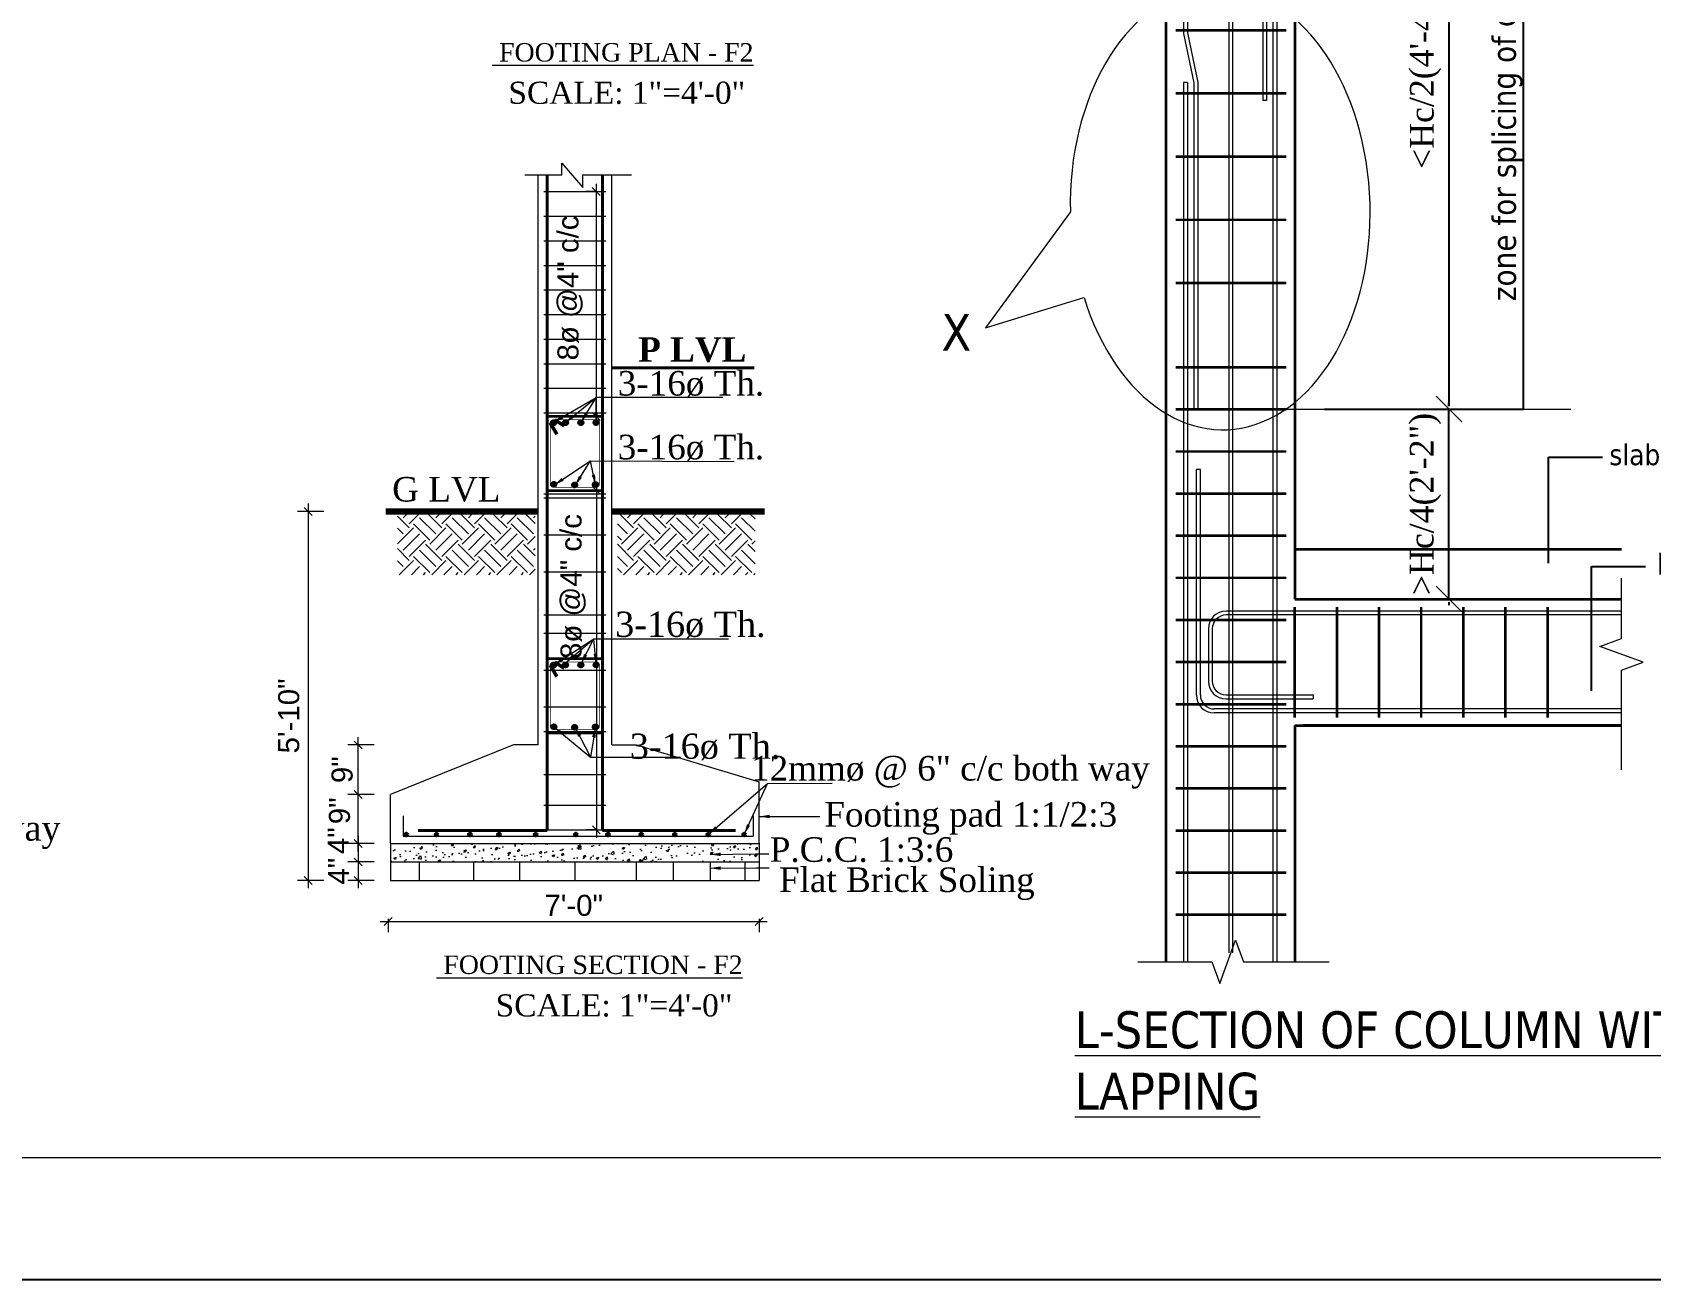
# Model space of a CAD drawing. Header units: inches. Extents: x -4597 to 93300, y -14139 to 5932.
# Drawn here: x 881 to 1495, y -11124 to -10651 of the extents above; entities that cross this region are included whole.
import ezdxf

# ---------------------------------------------------------------- set-up
doc = ezdxf.new("R2010")
doc.units = ezdxf.units.IN
doc.header["$LTSCALE"] = 0.5
doc.header["$MEASUREMENT"] = 0
doc.header["$PDMODE"] = 66
doc.linetypes.add('HIDDEN', pattern=[0.375, 0.25, -0.125])
for name, color, linetype, lineweight in [('colfill', 21, 'Continuous', 0), ('COLUMN', 8, 'Continuous', 50), ('DIM', 180, 'Continuous', 5), ('DIM_LINE', 165, 'Continuous', 15), ('ELE1', 3, 'Continuous', 9), ('HACTH', 8, 'Continuous', 5), ('hatch', 9, 'Continuous', 0), ('ST-REINFOR', 201, 'Continuous', 40), ('STIRRUPS', 14, 'Continuous', 18), ('TEXT', 220, 'Continuous', 9), ('TRENCH', 1, 'Continuous', 35), ('wall', 20, 'Continuous', 40), ('WALL ELV', 20, 'Continuous', 20), ('WALL SEC', 2, 'Continuous', 35)]:
    doc.layers.add(name, color=color, linetype=linetype, lineweight=lineweight)
doc.styles.add('48', font='arial.ttf', dxfattribs={"height": 4})
doc.styles.add('NIR', font='COPRGTL.TTF')
doc.styles.add('ordinary', font='ARIALN.TTF')
doc.styles.add('TAHOMA', font='tahoma.ttf', dxfattribs={"height": 9})
doc.styles.add('Text', font='GOTHIC.TTF', dxfattribs={"height": 6})
doc.styles.add('TIMES 48', font='times.ttf', dxfattribs={"height": 4})
doc.styles.add('times new roman', font='times.ttf', dxfattribs={"height": 9})
doc.dimstyles.new('ARROW', dxfattribs={"dimscale": 96, "dimtxt": 9, "dimasz": 0.125, "dimexe": 0.078125, "dimexo": 0.09375, "dimgap": 0.03125, "dimtad": 1, "dimdec": 0, "dimzin": 3, "dimdsep": 46, "dimlunit": 4, "dimtxsty": 'TAHOMA', "dimcen": 0.09375, "dimclrd": 256, "dimclre": 256, "dimclrt": 256, "dimadec": 0, "dimazin": 0, "dimtfac": 1, "dimtdec": 0, "dimtmove": 0, "dimatfit": 3, "dimfxl": 1, "dimfrac": 2, "dimtolj": 1, "dimtzin": 0, "dimarcsym": 0})
doc.dimstyles.new('Copy of Standard', dxfattribs={"dimtxt": 9, "dimasz": 1, "dimexe": 1, "dimexo": 12, "dimgap": 1, "dimtad": 3, "dimdec": 0, "dimzin": 0, "dimdsep": 46, "dimlunit": 4, "dimtxsty": 'NIR', "dimcen": 0.09, "dimclrt": 2, "dimadec": 0, "dimazin": 0, "dimtfac": 1, "dimtdec": 0, "dimtofl": 0, "dimtmove": 2, "dimatfit": 0, "dimfxl": 1, "dimtolj": 1, "dimtzin": 0, "dimarcsym": 0})
doc.dimstyles.new("gan2'", dxfattribs={"dimscale": 96, "dimtxt": 0.09375, "dimasz": 0.012, "dimexe": 0.09375, "dimexo": 0.15625, "dimgap": 0.03, "dimtad": 1, "dimdec": 1, "dimlfac": 0.25, "dimzin": 3, "dimdsep": 46, "dimlunit": 4, "dimtxsty": 'times new roman', "dimblk": 'gg', "dimcen": 0.09375, "dimdle": 0.09375, "dimse1": 1, "dimse2": 1, "dimclre": 34, "dimadec": 0, "dimazin": 0, "dimtfac": 1, "dimtdec": 1, "dimtix": 1, "dimtmove": 0, "dimatfit": 3, "dimfxl": 1, "dimfrac": 2, "dimtolj": 1, "dimtzin": 1, "dimarcsym": 0})
doc.dimstyles.new('nir 48', dxfattribs={"dimscale": 0.5, "dimtxt": 4, "dimasz": 3, "dimexe": 4, "dimexo": 6, "dimgap": 2, "dimtad": 3, "dimdec": 0, "dimzin": 3, "dimlunit": 4, "dimtxsty": '48', "dimblk": 'OBLIQUE', "dimcen": 2.5, "dimdle": 3, "dimclrt": 3, "dimadec": 0, "dimazin": 0, "dimtfac": 1, "dimtdec": 0, "dimtmove": 2, "dimatfit": 3, "dimfxl": 1, "dimfxlon": 1, "dimarcsym": 0})

# ---------------------------------------------------------------- blocks, each defined once
blk = doc.blocks.new('_Oblique')
at = {"color": 0, "linetype": 'ByBlock', "lineweight": -2}
blk.add_line((-0.5, -0.5), (0.5, 0.5), dxfattribs=at)
blk = doc.blocks.new('*D857')
at = {"layer": 'Defpoints', "color": 0, "transparency": 16777216}
for p in [(84268.65, -112885.57), (84262.51, -112889.07), (84268.65, -112889.07)]:
    blk.add_point(p, dxfattribs=at)
at = {"layer": 'DIM_LINE', "color": 0, "linetype": 'ByBlock', "lineweight": -2, "transparency": 16777216}
blk.add_line((84262.51, -112884.07), (84262.51, -112890.57), dxfattribs=at)
at = {"layer": 'DIM_LINE', "color": 0, "lineweight": -2, "transparency": 16777216}
for p, q in [((84265.51, -112885.57), (84260.51, -112885.57)), ((84265.51, -112889.07), (84260.51, -112889.07))]:
    blk.add_line(p, q, dxfattribs=at)
at = {"layer": 'DIM_LINE', "color": 0, "lineweight": -2, "transparency": 16777216, "xscale": 1.5, "yscale": 1.5, "zscale": 1.5}
for p, rotation in [((84262.51, -112885.57), 90), ((84262.51, -112889.07), 270)]:
    blk.add_blockref('_Oblique', p, dxfattribs=dict(at, rotation=rotation))
at = {"layer": 'DIM_LINE', "color": 3, "transparency": 16777216, "insert": (84258.72, -112885.03), "char_height": 4, "attachment_point": 5, "rotation": 90, "style": '48'}
blk.add_mtext('4"', dxfattribs=at)
blk = doc.blocks.new('*D858')
at = {"layer": 'Defpoints', "color": 0, "transparency": 16777216}
for p in [(84267.7, -112822.5), (84252.99, -112892.57), (84261.93, -112892.57)]:
    blk.add_point(p, dxfattribs=at)
at = {"layer": 'DIM_LINE', "color": 0, "lineweight": -2, "transparency": 16777216}
for p, q in [((84255.99, -112822.5), (84250.99, -112822.5)), ((84255.99, -112892.57), (84250.99, -112892.57))]:
    blk.add_line(p, q, dxfattribs=at)
at = {"layer": 'DIM_LINE', "color": 0, "linetype": 'ByBlock', "lineweight": -2, "transparency": 16777216}
blk.add_line((84252.99, -112821), (84252.99, -112894.07), dxfattribs=at)
at = {"layer": 'DIM_LINE', "color": 0, "lineweight": -2, "transparency": 16777216, "xscale": 1.5, "yscale": 1.5, "zscale": 1.5}
for p, rotation in [((84252.99, -112822.5), 90), ((84252.99, -112892.57), 270)]:
    blk.add_blockref('_Oblique', p, dxfattribs=dict(at, rotation=rotation))
at = {"layer": 'DIM_LINE', "color": 3, "transparency": 16777216, "insert": (84249.33, -112861.33), "char_height": 4, "attachment_point": 5, "rotation": 90, "style": '48'}
blk.add_mtext('5\'-10"', dxfattribs=at)
blk = doc.blocks.new('*D868')
at = {"layer": 'Defpoints', "color": 0, "transparency": 16777216}
for p in [(84262.51, -112876.23), (84268.65, -112876.23), (84268.65, -112885.57)]:
    blk.add_point(p, dxfattribs=at)
at = {"layer": 'DIM_LINE', "color": 0, "linetype": 'ByBlock', "lineweight": -2, "transparency": 16777216}
blk.add_line((84262.51, -112887.07), (84262.51, -112874.73), dxfattribs=at)
at = {"layer": 'DIM_LINE', "color": 0, "lineweight": -2, "transparency": 16777216}
for p, q in [((84265.51, -112876.23), (84260.51, -112876.23)), ((84265.51, -112885.57), (84260.51, -112885.57))]:
    blk.add_line(p, q, dxfattribs=at)
at = {"layer": 'DIM_LINE', "color": 0, "lineweight": -2, "transparency": 16777216, "xscale": 1.5, "yscale": 1.5, "zscale": 1.5}
for p, rotation in [((84262.51, -112876.23), 90), ((84262.51, -112885.57), 270)]:
    blk.add_blockref('_Oblique', p, dxfattribs=dict(at, rotation=rotation))
at = {"layer": 'DIM_LINE', "color": 3, "transparency": 16777216, "insert": (84258.97, -112879.35), "char_height": 4, "attachment_point": 5, "rotation": 90, "style": '48'}
blk.add_mtext('9"', dxfattribs=at)
blk = doc.blocks.new('*D861')
at = {"layer": 'Defpoints', "color": 0, "transparency": 16777216}
for p in [(84268.65, -112889.07), (84262.51, -112892.57), (84268.65, -112892.57)]:
    blk.add_point(p, dxfattribs=at)
at = {"layer": 'DIM_LINE', "color": 0, "lineweight": -2, "transparency": 16777216}
for p, q in [((84265.51, -112889.07), (84260.51, -112889.07)), ((84265.51, -112892.57), (84260.51, -112892.57))]:
    blk.add_line(p, q, dxfattribs=at)
at = {"layer": 'DIM_LINE', "color": 0, "linetype": 'ByBlock', "lineweight": -2, "transparency": 16777216}
blk.add_line((84262.51, -112887.57), (84262.51, -112894.07), dxfattribs=at)
at = {"layer": 'DIM_LINE', "color": 0, "lineweight": -2, "transparency": 16777216, "xscale": 1.5, "yscale": 1.5, "zscale": 1.5}
for p, rotation in [((84262.51, -112889.07), 90), ((84262.51, -112892.57), 270)]:
    blk.add_blockref('_Oblique', p, dxfattribs=dict(at, rotation=rotation))
at = {"layer": 'DIM_LINE', "color": 3, "transparency": 16777216, "insert": (84258.77, -112890.82), "char_height": 4, "attachment_point": 5, "rotation": 90, "style": '48'}
blk.add_mtext('4"', dxfattribs=at)
blk = doc.blocks.new('*D862')
at = {"layer": 'Defpoints', "color": 0, "transparency": 16777216}
for p in [(84307.74, -112818.48), (84307.74, -112882.95), (84308.53, -112882.95)]:
    blk.add_point(p, dxfattribs=at)
at = {"layer": 'DIM_LINE', "color": 0, "lineweight": -2, "transparency": 16777216}
for p, q in [((84307.74, -112818.48), (84305.74, -112818.48)), ((84307.74, -112882.95), (84305.74, -112882.95))]:
    blk.add_line(p, q, dxfattribs=at)
at = {"layer": 'DIM_LINE', "color": 0, "linetype": 'ByBlock', "lineweight": -2, "transparency": 16777216}
blk.add_line((84307.74, -112816.98), (84307.74, -112884.45), dxfattribs=at)
at = {"layer": 'DIM_LINE', "color": 0, "lineweight": -2, "transparency": 16777216, "xscale": 1.5, "yscale": 1.5, "zscale": 1.5}
for p, rotation in [((84307.74, -112818.48), 90), ((84307.74, -112882.95), 270)]:
    blk.add_blockref('_Oblique', p, dxfattribs=dict(at, rotation=rotation))
at = {"layer": 'DIM_LINE', "color": 3, "transparency": 16777216, "insert": (84303.33, -112836.75), "char_height": 4, "attachment_point": 5, "rotation": 90, "style": '48'}
blk.add_mtext('8ø @4" c/c', dxfattribs=at)
blk = doc.blocks.new('*D863')
at = {"layer": 'Defpoints', "color": 0, "transparency": 16777216}
for p in [(84309.57, -112761.74), (84307.72, -112804.47), (84308, -112804.47)]:
    blk.add_point(p, dxfattribs=at)
at = {"layer": 'DIM_LINE', "color": 0, "linetype": 'ByBlock', "lineweight": -2, "transparency": 16777216}
blk.add_line((84307.72, -112760.24), (84307.72, -112805.97), dxfattribs=at)
at = {"layer": 'DIM_LINE', "color": 0, "lineweight": -2, "transparency": 16777216}
for p, q in [((84307.72, -112761.74), (84305.72, -112761.74)), ((84307.72, -112804.47), (84305.72, -112804.47))]:
    blk.add_line(p, q, dxfattribs=at)
at = {"layer": 'DIM_LINE', "color": 0, "lineweight": -2, "transparency": 16777216, "xscale": 1.5, "yscale": 1.5, "zscale": 1.5}
for p, rotation in [((84307.72, -112761.74), 90), ((84307.72, -112804.47), 270)]:
    blk.add_blockref('_Oblique', p, dxfattribs=dict(at, rotation=rotation))
at = {"layer": 'DIM_LINE', "color": 3, "transparency": 16777216, "insert": (84302.75, -112780.04), "char_height": 4, "attachment_point": 5, "rotation": 90, "style": '48'}
blk.add_mtext('8ø @4" c/c', dxfattribs=at)
blk = doc.blocks.new('*D869')
at = {"layer": 'Defpoints', "color": 0, "transparency": 16777216}
for p in [(84262.51, -112866.84), (84291.99, -112866.84), (84268.65, -112876.23)]:
    blk.add_point(p, dxfattribs=at)
at = {"layer": 'DIM_LINE', "color": 0, "linetype": 'ByBlock', "lineweight": -2, "transparency": 16777216}
blk.add_line((84262.51, -112877.73), (84262.51, -112865.34), dxfattribs=at)
at = {"layer": 'DIM_LINE', "color": 0, "lineweight": -2, "transparency": 16777216}
for p, q in [((84265.51, -112866.84), (84260.51, -112866.84)), ((84265.51, -112876.23), (84260.51, -112876.23))]:
    blk.add_line(p, q, dxfattribs=at)
at = {"layer": 'DIM_LINE', "color": 0, "lineweight": -2, "transparency": 16777216, "xscale": 1.5, "yscale": 1.5, "zscale": 1.5}
for p, rotation in [((84262.51, -112866.84), 90), ((84262.51, -112876.23), 270)]:
    blk.add_blockref('_Oblique', p, dxfattribs=dict(at, rotation=rotation))
at = {"layer": 'DIM_LINE', "color": 3, "transparency": 16777216, "insert": (84259.47, -112871.54), "char_height": 4, "attachment_point": 5, "rotation": 90, "style": '48'}
blk.add_mtext('9"', dxfattribs=at)
blk = doc.blocks.new('*D834')
at = {"layer": 'Defpoints', "color": 0, "transparency": 16777216}
for p in [(84268.21, -112892.57), (84338.67, -112892.57), (84338.67, -112900.38)]:
    blk.add_point(p, dxfattribs=at)
at = {"layer": 'DIM_LINE', "color": 0, "lineweight": -2, "transparency": 16777216}
for p, q in [((84266.71, -112900.38), (84340.17, -112900.38)), ((84268.21, -112899.88), (84268.21, -112902.38)), ((84338.67, -112899.88), (84338.67, -112902.38))]:
    blk.add_line(p, q, dxfattribs=at)
at = {"layer": 'DIM_LINE', "color": 0, "lineweight": -2, "transparency": 16777216, "xscale": 1.5, "yscale": 1.5, "zscale": 1.5, "rotation": 180}
blk.add_blockref('_Oblique', (84268.21, -112900.38), dxfattribs=at)
at = {"layer": 'DIM_LINE', "color": 0, "lineweight": -2, "transparency": 16777216, "xscale": 1.5, "yscale": 1.5, "zscale": 1.5}
blk.add_blockref('_Oblique', (84338.67, -112900.38), dxfattribs=at)
at = {"layer": 'DIM_LINE', "color": 3, "transparency": 16777216, "insert": (84303.44, -112897.33), "char_height": 4, "attachment_point": 5, "style": '48'}
blk.add_mtext('7\'-0"', dxfattribs=at)
blk = doc.blocks.new('gg')
at = {"layer": 'DIM'}
for p, q in [((0, 6), (0, -6)), ((-4.24, -4.24), (4.24, 4.24))]:
    blk.add_line(p, q, dxfattribs=at)
blk = doc.blocks.new('*D66')
at = {"layer": 'Defpoints', "color": 0, "lineweight": -3, "transparency": 16777216}
for p in [(78090.58, 75599.17), (78090.58, 75527), (78128.79, 75527)]:
    blk.add_point(p, dxfattribs=at)
at = {"layer": 'DIM', "color": 0, "lineweight": -2, "transparency": 16777216}
for p, q in [((78128.79, 75600.32), (78128.79, 75601.47)), ((78128.79, 75599.17), (78128.79, 75527)), ((78128.79, 75525.85), (78128.79, 75524.7))]:
    blk.add_line(p, q, dxfattribs=at)
at = {"layer": 'DIM', "color": 0, "lineweight": -2, "transparency": 16777216, "xscale": 1.152, "yscale": 1.152, "zscale": 1.152}
for p, rotation in [((78128.79, 75599.17), 270), ((78128.79, 75527), 90)]:
    blk.add_blockref('gg', p, dxfattribs=dict(at, rotation=rotation))
at = {"layer": 'DIM', "color": 0, "transparency": 16777216, "insert": (78119.87, 75563.08), "char_height": 9, "attachment_point": 5, "rotation": 90, "style": 'times new roman'}
blk.add_mtext('\\A1;>Hc/4(2\'-2")', dxfattribs=at)
blk = doc.blocks.new('*D67')
at = {"layer": 'Defpoints', "color": 0, "lineweight": -3, "transparency": 16777216}
for p in [(78053.04, 75275.33), (78128.73, 75275.33), (78090.58, 75203.17)]:
    blk.add_point(p, dxfattribs=at)
at = {"layer": 'DIM', "color": 0, "lineweight": -2, "transparency": 16777216}
for p, q in [((78128.73, 75276.48), (78128.73, 75277.64)), ((78128.73, 75203.17), (78128.73, 75275.33)), ((78128.73, 75202.01), (78128.73, 75200.86))]:
    blk.add_line(p, q, dxfattribs=at)
at = {"layer": 'DIM', "color": 0, "lineweight": -2, "transparency": 16777216, "xscale": 1.152, "yscale": 1.152, "zscale": 1.152}
for p, rotation in [((78128.73, 75275.33), 270), ((78128.73, 75203.17), 90)]:
    blk.add_blockref('gg', p, dxfattribs=dict(at, rotation=rotation))
at = {"layer": 'DIM', "color": 0, "transparency": 16777216, "insert": (78119.82, 75239.25), "char_height": 9, "attachment_point": 5, "rotation": 90, "style": 'times new roman'}
blk.add_mtext('\\A1;>Hc/4(2\'-2")', dxfattribs=at)
blk = doc.blocks.new('*D68')
at = {"layer": 'Defpoints', "color": 0, "lineweight": -3, "transparency": 16777216}
for p in [(78128.79, 75527), (78128.79, 75527), (78053.04, 75275.33)]:
    blk.add_point(p, dxfattribs=at)
at = {"layer": 'DIM', "color": 0, "lineweight": -2, "transparency": 16777216}
blk.add_line((78128.79, 75276.48), (78128.79, 75525.85), dxfattribs=at)
at = {"layer": 'DIM', "color": 0, "lineweight": -2, "transparency": 16777216, "xscale": 1.152, "yscale": 1.152, "zscale": 1.152}
for p, rotation in [((78128.79, 75527), 90), ((78128.79, 75275.33), 270)]:
    blk.add_blockref('gg', p, dxfattribs=dict(at, rotation=rotation))
at = {"layer": 'DIM', "color": 0, "transparency": 16777216, "insert": (78119.87, 75401.17), "char_height": 9, "attachment_point": 5, "rotation": 90, "style": 'times new roman'}
blk.add_mtext('\\A1;<Hc/2(4\'-4")', dxfattribs=at)
blk = doc.blocks.new('*D69')
at = {"layer": 'Defpoints', "color": 0, "lineweight": -3, "transparency": 16777216}
for p in [(78156.98, 75527), (78156.98, 75527), (78081.24, 75275.33)]:
    blk.add_point(p, dxfattribs=at)
at = {"layer": 'DIM', "color": 0, "lineweight": -2, "transparency": 16777216}
for p, q in [((78156.73, 75527), (78156.9, 75527)), ((78156.98, 75275.46), (78156.98, 75526.88)), ((78081.49, 75275.33), (78157.06, 75275.33))]:
    blk.add_line(p, q, dxfattribs=at)
at = {"layer": 'DIM', "color": 0, "lineweight": -3, "transparency": 16777216}
for points in [[(78156.96, 75526.88), (78157, 75526.88), (78156.98, 75527)], [(78156.96, 75275.46), (78157, 75275.46), (78156.98, 75275.33)]]:
    blk.add_solid(points, dxfattribs=at)
at = {"layer": 'DIM', "color": 7, "transparency": 16777216, "insert": (78150.94, 75401.17), "char_height": 9, "attachment_point": 5, "rotation": 90, "style": 'TAHOMA'}
blk.add_mtext('\\A1;zone for splicing of column bars', dxfattribs=at)
blk = doc.blocks.new('DFHRH')
at = {"layer": 'HACTH'}
h = blk.add_hatch(dxfattribs=at)
h.set_pattern_fill('AR-CONC', color=256, scale=0.5835, style=0)
h.set_pattern_definition([(50, (72667.9945, -129985.6346), (4.18521317, -0.3661587), [0.437625, -4.813875]), (355, (72667.9945, -129985.6346), (-0.809614, 4.3890411), [0.3501, -3.8511]), (100.4514, (72668.3433, -129985.665), (3.37560224, 4.0228797), [0.371924, -4.0911642]), (46.1842, (72667.9945, -129984.4676), (6.2273515, -0.9658034), [0.6564375, -7.2208125]), (96.6356, (72668.5134, -129984.548), (5.4537569, 5.6839778), [0.557886, -6.1367454]), (351.1842, (72667.9945, -129984.4676), (5.4537524, 5.683982), [0.52515, -5.77665]), (21, (72668.578, -129984.7594), (3.48295265, -2.3492812), [0.437625, -4.813875]), (326, (72668.578, -129984.7594), (1.419745, 4.2312505), [0.3501, -3.8511]), (71.4514, (72668.8682, -129984.955), (4.902699, 1.88196545), [0.371924, -4.0911642]), (37.5, (72667.9945, -129985.6346), (0.07095276, 1.94243564), [0, -3.80442, 0, -3.90945, 0, -3.8656875]), (7.5, (72667.9945, -129985.6346), (1.53501075, 2.30139234), [0, -2.22897, 0, -3.716895, 0, -1.4733375]), (327.5, (72666.6933, -129985.6346), (3.11485392, -0.13160768), [0, -1.45875, 0, -4.5513, 0, -6.039225]), (317.5, (72666.1098, -129985.6346), (3.4028913, 0.58411257), [0, -1.896375, 0, -3.02253, 0, -4.288725])])
h.paths.add_polyline_path([(84268.65, -112889.07), (84338.67, -112889.07), (84338.67, -112885.57), (84268.65, -112885.57)])
at = {"layer": 'hatch'}
h = blk.add_hatch(dxfattribs=at)
h.set_pattern_fill('EARTH', color=256, scale=17.505, angle=45, style=0)
h.set_pattern_definition([(45, (41699.3786, -132230.3144), (5e-16, 6.1889521), [4.37625, -4.37625]), (45, (41698.218, -132229.154), (5e-16, 6.1889521), [4.37625, -4.37625]), (45, (41697.0577, -132227.9935), (5e-16, 6.1889521), [4.37625, -4.37625]), (135, (41697.0577, -132227.22), (-6.1889521, 5e-16), [4.37625, -4.37625]), (135, (41698.218, -132226.0594), (-6.1889521, 5e-16), [4.37625, -4.37625]), (135, (41699.3786, -132224.899), (-6.1889521, 5e-16), [4.37625, -4.37625])])
h.paths.add_polyline_path([(84296.12, -112823.06), (84269.97, -112823.06), (84269.97, -112834.5), (84296.12, -112834.5)])
h = blk.add_hatch(dxfattribs=at)
h.set_pattern_fill('EARTH', color=256, scale=17.505, angle=45, style=0)
h.set_pattern_definition([(45, (41698.6628, -132230.3144), (5e-16, 6.1889521), [4.37625, -4.37625]), (45, (41697.5023, -132229.154), (5e-16, 6.1889521), [4.37625, -4.37625]), (45, (41696.342, -132227.9935), (5e-16, 6.1889521), [4.37625, -4.37625]), (135, (41696.342, -132227.22), (-6.1889521, 5e-16), [4.37625, -4.37625]), (135, (41697.5023, -132226.0594), (-6.1889521, 5e-16), [4.37625, -4.37625]), (135, (41698.6628, -132224.899), (-6.1889521, 5e-16), [4.37625, -4.37625])])
h.paths.add_polyline_path([(84337.88, -112823.06), (84311.73, -112823.06), (84311.73, -112834.5), (84337.88, -112834.5)])
at = {"layer": 'WALL SEC'}
for points in [[(84299.14, -112805.67, 1), (84299.98, -112805.67, 1)], [(84300, -112805.67, -1), (84299.16, -112805.67, -1)], [(84300, -112805.67, -1), (84299.16, -112805.67, -1)], [(84301.44, -112805.61, 1), (84302.28, -112805.61, 1)], [(84302.3, -112805.61, -1), (84301.46, -112805.61, -1)], [(84302.3, -112805.61, -1), (84301.46, -112805.61, -1)], [(84304.36, -112805.61, 1), (84305.2, -112805.61, 1)], [(84305.22, -112805.61, -1), (84304.38, -112805.61, -1)], [(84305.22, -112805.61, -1), (84304.38, -112805.61, -1)], [(84307.29, -112805.6, 1), (84308.13, -112805.6, 1)], [(84308.15, -112805.6, -1), (84307.31, -112805.6, -1)], [(84308.15, -112805.6, -1), (84307.31, -112805.6, -1)], [(84299.27, -112817.34, 1), (84300.11, -112817.34, 1)], [(84303.2, -112817.45, -1), (84304.04, -112817.45, -1)], [(84304.06, -112817.45, 1), (84303.22, -112817.45, 1)], [(84304.06, -112817.45, 1), (84303.22, -112817.45, 1)], [(84307.13, -112817.38, 1), (84307.97, -112817.38, 1)], [(84307.99, -112817.38, -1), (84307.14, -112817.38, -1)], [(84307.99, -112817.38, -1), (84307.14, -112817.38, -1)], [(84299.14, -112851.7, 1), (84299.98, -112851.7, 1)], [(84300, -112851.7, -1), (84299.16, -112851.7, -1)], [(84300, -112851.7, -1), (84299.16, -112851.7, -1)], [(84301.44, -112851.64, 1), (84302.28, -112851.64, 1)], [(84302.3, -112851.64, -1), (84301.46, -112851.64, -1)], [(84302.3, -112851.64, -1), (84301.46, -112851.64, -1)], [(84304.36, -112851.64, 1), (84305.2, -112851.64, 1)], [(84305.22, -112851.64, -1), (84304.38, -112851.64, -1)], [(84305.22, -112851.64, -1), (84304.38, -112851.64, -1)], [(84307.29, -112851.64, 1), (84308.13, -112851.64, 1)], [(84308.15, -112851.64, -1), (84307.31, -112851.64, -1)], [(84308.15, -112851.64, -1), (84307.31, -112851.64, -1)], [(84299.27, -112863.38, 1), (84300.11, -112863.38, 1)], [(84303.2, -112863.48, -1), (84304.04, -112863.48, -1)], [(84304.06, -112863.48, 1), (84303.22, -112863.48, 1)], [(84304.06, -112863.48, 1), (84303.22, -112863.48, 1)], [(84307.13, -112863.41, 1), (84307.97, -112863.41, 1)], [(84307.99, -112863.41, -1), (84307.14, -112863.41, -1)], [(84307.99, -112863.41, -1), (84307.14, -112863.41, -1)], [(84271.37, -112883.85, 0.407959), (84271.65, -112884.14), (84271.66, -112884.14, 0.407959), (84271.95, -112883.85, 1)], [(84277.1, -112883.85, 0.407959), (84277.38, -112884.14), (84277.4, -112884.14, 0.407959), (84277.68, -112883.85, 1)], [(84283.45, -112883.85, 0.407959), (84283.74, -112884.14), (84283.75, -112884.14, 0.407959), (84284.04, -112883.85, 1)], [(84288.96, -112883.85, 0.407959), (84289.24, -112884.14), (84289.26, -112884.14, 0.407959), (84289.54, -112883.85, 1)], [(84295.93, -112883.86, 0.407959), (84296.21, -112884.15), (84296.23, -112884.15, 0.407959), (84296.51, -112883.86, 1)], [(84303.56, -112883.85, 0.407959), (84303.85, -112884.14), (84303.86, -112884.14, 0.407959), (84304.15, -112883.85, 1)], [(84309.66, -112883.85, 0.407959), (84309.94, -112884.14), (84309.95, -112884.14, 0.407959), (84310.24, -112883.85, 1)], [(84316, -112883.85, 0.407959), (84316.28, -112884.14), (84316.3, -112884.14, 0.407959), (84316.58, -112883.85, 1)], [(84322.35, -112883.85, 0.407959), (84322.64, -112884.14), (84322.65, -112884.14, 0.407959), (84322.94, -112883.85, 1)], [(84328.72, -112883.85, 0.407959), (84329.01, -112884.14), (84329.02, -112884.14, 0.407959), (84329.3, -112883.85, 1)], [(84335.53, -112883.85, 0.407959), (84335.81, -112884.14), (84335.83, -112884.14, 0.407959), (84336.11, -112883.85, 1)]]:
    blk.add_hatch(color=256, dxfattribs=at).paths.add_polyline_path(points)
at = {"layer": 'COLUMN'}
for p, q in [((84298.99, -112805.64), (84300.24, -112807.79)), ((84299.84, -112805.09), (84301.6, -112806.2)), ((84298.99, -112851.67), (84300.24, -112853.82)), ((84299.84, -112851.13), (84301.6, -112852.23))]:
    blk.add_line(p, q, dxfattribs=at)
at = {"layer": 'COLUMN', "const_width": 0.117}
for points in [[(84307.74, -112805.06), (84299.57, -112805.06, 0.414214), (84298.99, -112805.64), (84298.99, -112817.31, 0.414214), (84299.57, -112817.89), (84307.74, -112817.89, 0.414214), (84308.33, -112817.31), (84308.33, -112805.64, 0.414214)], [(84307.74, -112851.09), (84299.57, -112851.09, 0.414214), (84298.99, -112851.67), (84298.99, -112863.34, 0.414214), (84299.57, -112863.92), (84307.74, -112863.92, 0.414214), (84308.33, -112863.34), (84308.33, -112851.67, 0.414214)]]:
    blk.add_lwpolyline(points, format="xyb", close=True, dxfattribs=at)
at = {"layer": 'DIM_LINE', "const_width": 1.17}
for points in [[(84267.7, -112822.5), (84296.66, -112822.5)], [(84310.66, -112822.5), (84339.73, -112822.5)]]:
    blk.add_lwpolyline(points, dxfattribs=at)
at = {"layer": 'HACTH'}
for p, q in [((84274.07, -112889.07), (84274.07, -112892.57)), ((84284.4, -112889.07), (84284.4, -112892.57)), ((84284.4, -112889.07), (84284.4, -112892.57)), ((84293.16, -112889.07), (84293.16, -112892.57)), ((84303.66, -112889.07), (84303.66, -112892.57)), ((84315.33, -112889.07), (84315.33, -112892.57)), ((84322.33, -112889.07), (84322.33, -112892.57)), ((84329.33, -112889.07), (84329.33, -112892.57)), ((84335.94, -112889.07), (84335.94, -112892.57))]:
    blk.add_line(p, q, dxfattribs=at)
at = {"layer": 'hatch', "linetype": 'Continuous'}
blk.add_lwpolyline([(84294.16, -112758.56), (84301.16, -112758.56), (84301.16, -112756.35), (84305.16, -112760.95), (84305.16, -112758.56), (84314.4, -112758.56)], dxfattribs=at)
at = {"layer": 'ST-REINFOR'}
for p, q in [((84298.41, -112883.07), (84298.41, -112758.56)), ((84308.91, -112883.07), (84308.91, -112758.56)), ((84310.66, -112795.22), (84337.72, -112795.22)), ((84298.41, -112883.07), (84273.9, -112883.07)), ((84308.91, -112883.07), (84334.16, -112883.07))]:
    blk.add_line(p, q, dxfattribs=at)
at = {"layer": 'STIRRUPS'}
for p, q in [((84297.75, -112761.74), (84309.57, -112761.74)), ((84297.75, -112766.41), (84309.57, -112766.41)), ((84297.75, -112771.08), (84309.57, -112771.08)), ((84297.75, -112775.75), (84309.57, -112775.75)), ((84297.75, -112775.75), (84309.57, -112775.75)), ((84297.75, -112780.42), (84309.57, -112780.42)), ((84297.75, -112785.08), (84309.57, -112785.08)), ((84297.75, -112789.75), (84309.57, -112789.75)), ((84297.75, -112794.42), (84309.57, -112794.42)), ((84297.75, -112799.09), (84309.57, -112799.09)), ((84297.75, -112803.76), (84309.6, -112803.76)), ((84297.75, -112819.12), (84309.57, -112819.12)), ((84297.75, -112819.93), (84309.57, -112819.93)), ((84297.75, -112826.94), (84309.57, -112826.94)), ((84297.75, -112833.94), (84309.57, -112833.94)), ((84297.75, -112842.11), (84309.57, -112842.11)), ((84297.75, -112845.61), (84309.57, -112845.61)), ((84297.75, -112845.61), (84309.57, -112845.61)), ((84297.75, -112852.61), (84309.57, -112852.61)), ((84297.75, -112859.61), (84309.57, -112859.61)), ((84297.75, -112864.28), (84309.57, -112864.28)), ((84297.75, -112864.28), (84309.57, -112864.28)), ((84297.75, -112864.28), (84309.57, -112864.28)), ((84297.75, -112872.45), (84309.57, -112872.45)), ((84297.75, -112878.28), (84309.57, -112878.28)), ((84297.75, -112882.95), (84309.57, -112882.95))]:
    blk.add_line(p, q, dxfattribs=at)
at = {"layer": 'TRENCH'}
for points in [[(84308.91, -112804.47), (84298.41, -112804.47), (84298.41, -112818.48), (84308.91, -112818.48)], [(84308.91, -112850.5), (84298.41, -112850.5), (84298.41, -112864.51), (84308.91, -112864.51)]]:
    blk.add_lwpolyline(points, close=True, dxfattribs=at)
at = {"layer": 'WALL ELV'}
for p, q in [((84296.66, -112866.84), (84296.66, -112758.56)), ((84310.66, -112866.84), (84310.66, -112758.56)), ((84291.99, -112866.84), (84268.65, -112876.23)), ((84296.66, -112866.84), (84291.99, -112866.84)), ((84310.66, -112866.84), (84315.33, -112866.84)), ((84315.33, -112866.84), (84338.67, -112873.84)), ((84338.67, -112885.51), (84338.67, -112873.84)), ((84268.65, -112885.57), (84268.65, -112876.23)), ((84271.08, -112880.33), (84271.08, -112884.14)), ((84337.5, -112880.33), (84337.5, -112884.14)), ((84271.08, -112884.14), (84337.5, -112884.14)), ((84268.65, -112885.57), (84268.65, -112889.07)), ((84268.65, -112885.57), (84338.67, -112885.57)), ((84338.67, -112885.51), (84338.67, -112892.57)), ((84268.65, -112889.07), (84268.65, -112892.57)), ((84268.65, -112889.07), (84338.67, -112889.07)), ((84268.65, -112892.57), (84338.67, -112892.57))]:
    blk.add_line(p, q, dxfattribs=at)
at = {"layer": 'WALL SEC'}
for centre, radius in [((84299.56, -112805.67), 0.42), ((84299.58, -112805.67), 0.42), ((84299.58, -112805.67), 0.42), ((84301.86, -112805.61), 0.42), ((84301.88, -112805.61), 0.42), ((84301.88, -112805.61), 0.42), ((84304.78, -112805.61), 0.42), ((84304.8, -112805.61), 0.42), ((84304.8, -112805.61), 0.42), ((84307.71, -112805.6), 0.42), ((84307.73, -112805.6), 0.42), ((84307.73, -112805.6), 0.42), ((84299.69, -112817.34), 0.42), ((84303.62, -112817.45), 0.42), ((84303.64, -112817.45), 0.42), ((84303.64, -112817.45), 0.42), ((84307.55, -112817.38), 0.42), ((84307.57, -112817.38), 0.42), ((84307.57, -112817.38), 0.42), ((84299.56, -112851.7), 0.42), ((84299.58, -112851.7), 0.42), ((84299.58, -112851.7), 0.42), ((84301.86, -112851.64), 0.42), ((84301.88, -112851.64), 0.42), ((84301.88, -112851.64), 0.42), ((84304.78, -112851.64), 0.42), ((84304.8, -112851.64), 0.42), ((84304.8, -112851.64), 0.42), ((84307.71, -112851.64), 0.42), ((84307.73, -112851.64), 0.42), ((84307.73, -112851.64), 0.42), ((84299.69, -112863.38), 0.42), ((84303.62, -112863.48), 0.42), ((84303.64, -112863.48), 0.42), ((84303.64, -112863.48), 0.42), ((84307.55, -112863.41), 0.42), ((84307.57, -112863.41), 0.42), ((84307.57, -112863.41), 0.42), ((84271.66, -112883.85), 0.292), ((84277.39, -112883.85), 0.292), ((84283.74, -112883.85), 0.292), ((84289.25, -112883.85), 0.292), ((84296.22, -112883.86), 0.292), ((84303.85, -112883.85), 0.292), ((84309.95, -112883.85), 0.292), ((84316.29, -112883.85), 0.292), ((84322.64, -112883.85), 0.292), ((84329.01, -112883.85), 0.292), ((84335.82, -112883.85), 0.292)]:
    blk.add_circle(centre, radius, dxfattribs=at)
at = {"char_height": 4.668, "attachment_point": 5, "style": 'ordinary'}
for s, insert, width in [('{\\fTimes New Roman|b1|i0|c0|p18;P LVL}', (84325.96, -112791.78), 168.6078), ('{\\fTimes New Roman|b0|i0|c0|p18;G LVL}', (84279.24, -112818.33), 53.1627)]:
    blk.add_mtext(s, dxfattribs=dict(at, insert=insert, width=width))
at = {"layer": 'TEXT', "style": 'TIMES 48'}
for s, p in [('%%U FOOTING PLAN - F2', (84287.94, -112737.04)), ('%%U FOOTING SECTION - F2', (84277.36, -112910.34))]:
    blk.add_text(s, height=3.501, dxfattribs=at).set_placement(p)
at = {"layer": 'TEXT', "char_height": 4.2012, "width": 126.2879, "attachment_point": 5, "style": 'TIMES 48'}
for insert in [(84313.53, -112743.01), (84311.1, -112916.35)]:
    blk.add_mtext('SCALE: 1"=4\'-0"', dxfattribs=dict(at, insert=insert))
at = {"layer": 'TEXT', "attachment_point": 7, "style": 'TIMES 48'}
for s, insert, char_height in [('3-16ø Th.', (84311.81, -112800.77), 4.668), ('3-16ø Th.', (84311.8, -112812.88), 4.668), ('3-16ø Th.', (84311.31, -112846.62), 4.8), ('3-16ø Th.', (84314.1, -112869.77), 4.8), ('12mmø @ 6" c/c both way', (84337.12, -112875.14), 4.668), ('Footing pad 1:1/2:3', (84351.04, -112883.89), 4.668), ('12mmø @ 6" c/c both way', (84128.09, -112886.61), 4.8), ('P.C.C. 1:3:6', (84340.68, -112889.14), 4.668), ('Flat Brick Soling', (84342.43, -112896.31), 4.668)]:
    blk.add_mtext(s, dxfattribs=dict(at, insert=insert, char_height=char_height))
at = {"layer": 'DIM_LINE'}
for base, p1, p2, picture, middle in [((84307.72, -112804.47), (84309.57, -112761.74), (84308, -112804.47), '*D863', (84302.75, -112780.04)), ((84307.74, -112882.95), (84307.74, -112818.48), (84308.53, -112882.95), '*D862', (84303.33, -112836.75))]:
    dim = blk.add_linear_dim(base=base, p1=p1, p2=p2, angle=270, text='8ø @4" c/c', dimstyle='nir 48', override={"dimtxt": 2, "dimfxl": 6, "dimfxlon": 1, "dimarcsym": 1}, dxfattribs=at)
    dim.commit()
    dim.dimension.update_dxf_attribs({"geometry": picture, "text_midpoint": middle, "dimtype": 160})
for base, p1, p2, picture, middle in [((84252.99, -112892.57), (84267.7, -112822.5), (84261.93, -112892.57), '*D858', (84249.33, -112861.33)), ((84262.51, -112876.23), (84268.65, -112885.57), (84268.65, -112876.23), '*D868', (84258.97, -112879.35)), ((84262.512, -112889.071), (84268.6489, -112885.57), (84268.6489, -112889.071), '*D857', (84258.7155, -112885.0301)), ((84262.512, -112892.572), (84268.6489, -112889.071), (84268.6489, -112892.572), '*D861', (84258.7706, -112890.8215))]:
    dim = blk.add_linear_dim(base=base, p1=p1, p2=p2, angle=90, dimstyle='nir 48', override={"dimtxt": 2, "dimfxl": 6, "dimfxlon": 1, "dimarcsym": 1}, dxfattribs=at)
    dim.commit()
    dim.dimension.update_dxf_attribs({"geometry": picture, "text_midpoint": middle, "dimtype": 160})
dim = blk.add_linear_dim(base=(84262.51, -112866.84), p1=(84268.65, -112876.23), p2=(84291.99, -112866.84), angle=90, dimstyle='nir 48', override={"dimtxt": 2, "dimfxl": 6, "dimfxlon": 1, "dimarcsym": 1}, dxfattribs=at)
dim.commit()
dim.dimension.update_dxf_attribs({"geometry": '*D869', "text_midpoint": (84259.47, -112871.54)})
dim = blk.add_linear_dim(base=(84338.67, -112900.38), p1=(84268.21, -112892.57), p2=(84338.67, -112892.57), text='7\'-0"', dimstyle='nir 48', dxfattribs=at)
dim.commit()
dim.dimension.update_dxf_attribs({"geometry": '*D834', "text_midpoint": (84303.44, -112897.33)})
at = {"layer": 'hatch', "linetype": 'Continuous'}
for points in [[(84299.58, -112805.54), (84307.72, -112800.82), (84328.82, -112800.77)], [(84301.88, -112805.61), (84307.72, -112800.82), (84328.82, -112800.77)], [(84304.8, -112805.61), (84307.75, -112800.77), (84331.74, -112800.77)], [(84307.73, -112805.72), (84307.72, -112800.82), (84328.82, -112800.77)], [(84299.69, -112817.5), (84306.66, -112812.87), (84333.92, -112812.99)], [(84303.64, -112817.61), (84306.66, -112812.87), (84333.92, -112812.99)], [(84307.57, -112817.47), (84306.66, -112812.87), (84333.92, -112812.99)], [(84299.58, -112851.7), (84307.24, -112846.67), (84328.82, -112846.67)], [(84301.87, -112851.22), (84307.24, -112846.67), (84332.86, -112846.67)], [(84304.79, -112851.49), (84307.24, -112846.67), (84327.17, -112846.64)], [(84307.73, -112851.52), (84307.24, -112846.67), (84330.11, -112846.67)], [(84299.69, -112863.38), (84306.66, -112869.18), (84323.72, -112869.16)], [(84303.63, -112863.37), (84306.66, -112869.18), (84323.72, -112869.16)], [(84307.57, -112863.41), (84306.66, -112869.18), (84323.72, -112869.16)], [(84329.01, -112883.85), (84340.27, -112874.15), (84352.52, -112874.12)], [(84335.82, -112883.85), (84340.27, -112874.15), (84352.52, -112874.12)], [(84338.67, -112880.43), (84347.29, -112880.43), (84350.17, -112880.43)], [(84329.33, -112890.24), (84338.06, -112890.21), (84340.55, -112890.21)], [(84329.35, -112887.64), (84337.99, -112887.55), (84340.48, -112887.55)]]:
    blk.add_leader(points, dimstyle='Copy of Standard', override={"dimasz": 2, "dimtad": 0}, dxfattribs=at)
blk = doc.blocks.new('EWTDF')
at = {"layer": 'colfill'}
for p, q in [((78061.92, 75511.66), (78063.42, 75511.66)), ((78059.46, 75392.57), (78057.96, 75392.57))]:
    blk.add_line(p, q, dxfattribs=at)
at = {"layer": 'DIM'}
for p, q in [((77997.87, 75699.78), (78011.55, 75693.1)), ((78063.12, 75594.06), (78076.8, 75587.37)), ((78135.7, 75527), (78077.35, 75527)), ((77984.9, 75350.21), (77952.72, 75306.18)), ((77952.72, 75306.18), (77990.08, 75317.74)), ((78053.04, 75275.33), (78175.01, 75275.33))]:
    blk.add_line(p, q, dxfattribs=at)
at = {"layer": 'DIM', "linetype": 'HIDDEN'}
blk.add_line((78033.54, 75696.34), (77978.67, 75696.34), dxfattribs=at)
at = {"layer": 'DIM'}
blk.add_lwpolyline([(78004.91, 75704.18), (78004.91, 75602.62, 0.414214), (78016.91, 75590.62), (78070.17, 75590.62)], format="xyb", dxfattribs=at)
blk.add_ellipse((78041.83, 75351.48), major_axis=(-1.88, 84), ratio=0.677645, start_param=1.968998, end_param=7.853982, dxfattribs=at)
at = {"layer": 'hatch', "linetype": 'Continuous'}
for points in [[(78010.5, 75751.14), (78038.65, 75751.14), (78041.65, 75742.9), (78047.65, 75759.38), (78050.65, 75751.14), (78083.16, 75751.14)], [(78194.22, 75582.29), (78194.22, 75616.19), (78202.47, 75619.19), (78185.98, 75625.19), (78194.22, 75628.19), (78194.22, 75667.43)], [(78194.22, 75138.29), (78194.22, 75176.19), (78202.47, 75179.19), (78185.98, 75185.19), (78194.22, 75188.19), (78194.22, 75211.15)], [(78010.5, 75065.32), (78038.65, 75065.32), (78041.65, 75057.07), (78047.65, 75073.56), (78050.65, 75065.32), (78083.16, 75065.32)]]:
    blk.add_lwpolyline(points, dxfattribs=at)
at = {"layer": 'STIRRUPS', "const_width": 1}
for points in [[(78066.92, 75739.22), (78024.92, 75739.22)], [(78066.92, 75723.22), (78024.92, 75723.22)], [(78066.92, 75707.22), (78024.92, 75707.22)], [(78066.92, 75691.22), (78024.92, 75691.22)], [(78066.92, 75675.22), (78024.92, 75675.22)], [(78066.92, 75659.22), (78024.92, 75659.22)], [(78066.92, 75643.22), (78024.92, 75643.22)], [(78070.17, 75648.17), (78070.17, 75602.12)], [(78086.17, 75648.17), (78086.17, 75602.12)], [(78102.17, 75648.17), (78102.17, 75602.12)], [(78118.17, 75648.17), (78118.17, 75602.12)], [(78134.17, 75648.17), (78134.17, 75602.12)], [(78150.17, 75648.17), (78150.17, 75602.12)], [(78166.17, 75648.17), (78166.17, 75602.12)], [(78182.17, 75648.17), (78182.17, 75602.12)], [(78066.92, 75627.22), (78024.92, 75627.22)], [(78066.92, 75611.22), (78024.92, 75611.22)], [(78066.92, 75611.22), (78024.92, 75611.22)], [(78066.92, 75595.22), (78024.92, 75595.22)], [(78066.92, 75579.22), (78024.92, 75579.22)], [(78066.92, 75563.22), (78024.92, 75563.22)], [(78066.92, 75547.22), (78024.92, 75547.22)], [(78066.92, 75531.22), (78024.92, 75531.22)], [(78066.92, 75515.22), (78024.92, 75515.22)], [(78066.92, 75491.22), (78024.92, 75491.22)], [(78066.92, 75467.22), (78024.92, 75467.22)], [(78066.92, 75443.22), (78024.92, 75443.22)], [(78066.92, 75419.22), (78024.92, 75419.22)], [(78066.92, 75395.22), (78024.92, 75395.22)], [(78066.92, 75371.22), (78024.92, 75371.22)], [(78066.92, 75347.22), (78024.92, 75347.22)], [(78066.92, 75323.22), (78024.92, 75323.22)], [(78066.92, 75291.22), (78024.92, 75291.22)], [(78066.92, 75275.22), (78024.92, 75275.22)], [(78066.92, 75259.22), (78024.92, 75259.22)], [(78066.92, 75243.22), (78024.92, 75243.22)], [(78066.92, 75227.22), (78024.92, 75227.22)], [(78066.92, 75211.22), (78024.92, 75211.22)], [(78066.92, 75195.22), (78024.92, 75195.22)], [(78070.17, 75200.17), (78070.17, 75158.12)], [(78086.17, 75200.17), (78086.17, 75158.12)], [(78102.17, 75200.17), (78102.17, 75158.12)], [(78118.17, 75200.17), (78118.17, 75158.12)], [(78134.17, 75200.17), (78134.17, 75158.12)], [(78150.17, 75200.17), (78150.17, 75158.12)], [(78166.17, 75200.17), (78166.17, 75158.12)], [(78066.92, 75179.22), (78024.92, 75179.22)], [(78066.92, 75163.22), (78024.92, 75163.22)], [(78066.92, 75147.22), (78024.92, 75147.22)], [(78066.92, 75131.22), (78024.92, 75131.22)], [(78066.92, 75115.22), (78024.92, 75115.22)], [(78066.92, 75099.22), (78024.92, 75099.22)], [(78066.92, 75083.22), (78024.92, 75083.22)]]:
    blk.add_lwpolyline(points, dxfattribs=at)
at = {"layer": 'TRENCH'}
for p, q in [((78021.17, 75751.14), (78021.17, 75065.32)), ((78061.17, 75751.14), (78064.17, 75751.14)), ((78070.17, 75751.14), (78070.17, 75651.17)), ((78070.17, 75651.17), (78194.22, 75651.17)), ((78194.22, 75651.17), (78073.17, 75651.17)), ((78070.17, 75599.17), (78070.17, 75203.17)), ((78070.17, 75599.17), (78194.22, 75599.17)), ((78194.22, 75599.17), (78073.17, 75599.17)), ((78070.17, 75222.11), (78194.22, 75222.11)), ((78070.17, 75203.17), (78194.22, 75203.17)), ((78070.17, 75155.17), (78194.22, 75155.17)), ((78070.17, 75155.17), (78070.17, 75065.32)), ((78070.17, 75155.17), (78194.22, 75155.17)), ((78194.22, 75155.17), (78073.17, 75155.17))]:
    blk.add_line(p, q, dxfattribs=at)
at = {"layer": 'wall', "color": 3, "lineweight": 0}
for p, q in [((78032.79, 75610.66), (78032.79, 75696.34)), ((78034.29, 75696.34), (78032.79, 75696.34)), ((78034.29, 75610.66), (78034.29, 75696.34)), ((78194.22, 75646.61), (78044.07, 75646.61)), ((78194.22, 75645.11), (78044.07, 75645.11)), ((78037.32, 75639.86), (78037.32, 75614.77)), ((78038.82, 75639.86), (78038.82, 75614.77)), ((78044.07, 75609.52), (78077.2, 75609.52)), ((78044.07, 75608.02), (78077.2, 75608.02)), ((78077.2, 75609.52), (78077.2, 75608.02)), ((78194.22, 75605.41), (78039.09, 75605.41)), ((78194.22, 75603.91), (78039.09, 75603.91)), ((78029.42, 75399.41), (78027.92, 75399.41)), ((78032.79, 75166.66), (78032.79, 75252.34)), ((78034.29, 75252.34), (78032.79, 75252.34)), ((78034.29, 75166.66), (78034.29, 75252.34)), ((78194.22, 75198.61), (78044.07, 75198.61)), ((78194.22, 75197.11), (78044.07, 75197.11)), ((78037.32, 75191.86), (78037.32, 75171.99)), ((78038.82, 75191.86), (78038.82, 75171.99)), ((78044.07, 75166.74), (78077.2, 75166.74)), ((78044.07, 75165.24), (78077.2, 75165.24)), ((78077.2, 75166.74), (78077.2, 75165.24)), ((78194.22, 75161.41), (78039.54, 75161.41)), ((78194.22, 75159.91), (78039.54, 75159.91))]:
    blk.add_line(p, q, dxfattribs=at)
for points in [[(78045.17, 75068.8), (78045.17, 75754.63)], [(78046.67, 75068.8), (78046.67, 75754.63)], [(78027.92, 75751.14), (78027.92, 75418.06), (78031.87, 75399.25), (78031.87, 75275.33)], [(78029.42, 75751.14), (78029.42, 75418.21), (78033.37, 75399.41), (78033.37, 75275.33)], [(78061.92, 75751.14), (78061.92, 75529.19), (78057.96, 75511.56), (78057.96, 75392.57)], [(78063.42, 75751.14), (78063.42, 75529.02), (78059.46, 75511.4), (78059.46, 75392.57)], [(78061.92, 75065.32), (78061.92, 75511.66)], [(78063.42, 75065.32), (78063.42, 75511.66)], [(78027.92, 75399.41), (78027.92, 75065.32)], [(78029.42, 75399.41), (78029.42, 75065.32)]]:
    blk.add_lwpolyline(points, dxfattribs=at)
for centre, radius, start, end in [((78044.07, 75639.86), 6.75, 90, 180), ((78044.07, 75639.86), 5.25, 90, 180), ((78044.07, 75614.77), 6.75, 180, 270), ((78044.07, 75614.77), 5.25, 180, 270), ((78039.54, 75610.66), 6.75, 180, 270), ((78039.54, 75610.66), 5.25, 180, 270), ((78044.07, 75191.86), 6.75, 90, 180), ((78044.07, 75191.86), 5.25, 90, 180), ((78044.07, 75171.99), 6.75, 180, 270), ((78044.07, 75171.99), 5.25, 180, 270), ((78039.54, 75166.66), 6.75, 180, 270), ((78039.54, 75166.66), 5.25, 180, 270)]:
    blk.add_arc(centre, radius, start, end, dxfattribs=at)
at = {"layer": 'DIM', "style": 'Text'}
blk.add_text(' beam', height=8, dxfattribs=at).set_placement((78172.72, 75677.63))
blk.add_text('60%%C(3\'-2")', height=8, rotation=90, dxfattribs=at).set_placement((77999.71, 75631.86))
at = {"layer": 'TEXT', "style": 'TAHOMA'}
for s, height, p in [('X', 14, (77935.94, 75297.47)), ('slab', 8, (78189.68, 75254.02)), (' beam', 8, (78204.83, 75212.39))]:
    blk.add_text(s, height=height, dxfattribs=at).set_placement(p)
at = {"layer": 'TEXT', "insert": (77986.58, 75046.56), "char_height": 14, "width": 247.7523, "attachment_point": 1, "style": 'TAHOMA'}
blk.add_mtext('{\\LL-SECTION OF COLUMN WITH LAPPING}', dxfattribs=at)
at = {"layer": 'DIM'}
for base, p1, p2, text, picture, middle in [((78128.79, 75527), (78090.58, 75599.17), (78090.58, 75527), '>Hc/4(2\'-2")', '*D66', (78119.87, 75563.08)), ((78128.79, 75527), (78053.04, 75275.33), (78128.79, 75527), '<Hc/2(4\'-4")', '*D68', (78119.87, 75401.17)), ((78128.73, 75275.33), (78090.58, 75203.17), (78053.04, 75275.33), '>Hc/4(2\'-2")', '*D67', (78119.82, 75239.25))]:
    dim = blk.add_linear_dim(base=base, p1=p1, p2=p2, angle=90, text=text, dimstyle="gan2'", dxfattribs=at)
    dim.commit()
    dim.dimension.update_dxf_attribs({"geometry": picture, "text_midpoint": middle})
dim = blk.add_linear_dim(base=(78156.98, 75527), p1=(78081.24, 75275.33), p2=(78156.98, 75527), angle=90, text='zone for splicing of column bars', dimstyle='ARROW', override={"dimscale": 1, "dimtmove": 1}, dxfattribs=at)
dim.commit()
dim.dimension.update_dxf_attribs({"geometry": '*D69', "text_midpoint": (78150.94, 75401.17)})
for points in [[(78146.69, 75648.92), (78146.69, 75682.17), (78167.27, 75682.17)], [(78166.52, 75216.85), (78166.52, 75257.11), (78187.1, 75257.11)], [(78182.87, 75168.26), (78182.87, 75215.49), (78203.45, 75215.49)]]:
    blk.add_leader(points, dimstyle='ARROW', override={"dimscale": 1, "dimgap": 0.03125, "dimtad": 0}, dxfattribs=at)

msp = doc.modelspace()

# ---------------------------------------------------------------- linework, layer by layer
at = {"layer": 'Defpoints'}
msp.add_lwpolyline([(2423.89, -8876.52), (-753.71, -8876.52), (-753.71, -11124.49), (2423.89, -11124.49)], close=True, dxfattribs=at)
at = {"layer": 'ELE1'}
msp.add_lwpolyline([(-707.4, -8922.84), (2377.57, -8922.84), (2377.57, -11078.17), (-707.4, -11078.17)], close=True, dxfattribs=at)
msp.add_lwpolyline([(-707.4, -8922.84), (2377.57, -8922.84), (2377.57, -11078.17), (-707.4, -11078.17)], close=True, dxfattribs=at)

# ---------------------------------------------------------------- block references
at = {"color": 0, "lineweight": -3}
msp.add_blockref('EWTDF', (-76709.98, -86069.12), dxfattribs=at)
at = {"layer": 'DIM_LINE', "xscale": 2, "yscale": 2, "zscale": 2}
msp.add_blockref('DFHRH', (-167520.62, 214812.3), dxfattribs=at)

doc.saveas('drawing.dxf')
